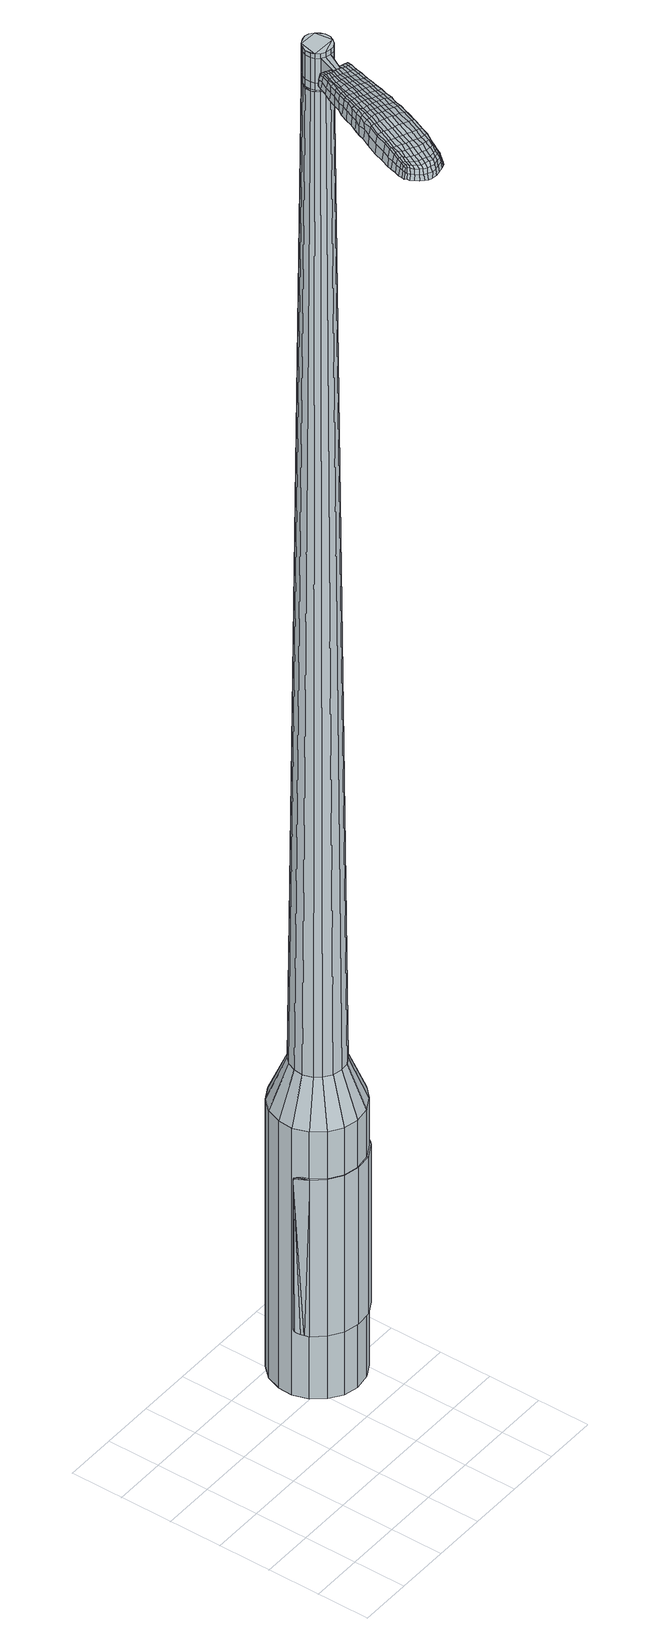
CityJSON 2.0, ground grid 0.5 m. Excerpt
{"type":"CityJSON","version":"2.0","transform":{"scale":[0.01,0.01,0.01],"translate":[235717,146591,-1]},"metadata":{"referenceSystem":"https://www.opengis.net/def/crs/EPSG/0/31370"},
"CityObjects":{
"object1":{"type":"GenericCityObject","attributes":{"cluster":655,"mean_distance_to_centroid":0.252,"new_centroid_x":235718.76,"new_centroid_y":146592.72,"mean_distance_to_camera":10.01,"H1":1523.11,"H2":1443.71,"Z_final":112.51,"cluster2":-1,"proj_x":235715.89,"proj_y":146591.54,"id_line":94920,"bearing_l":157.56,"distance":3.1,"orientation":"left","G_obj":247.56},"geometry":[{"type":"MultiSurface","lod":"2","boundaries":[[[0,1,2,3]],[[1,4,5,2]],[[4,6,7,5]],[[6,8,9,7]],[[8,10,11,9]],[[10,12,13,11]],[[12,14,15,13]],[[14,16,17,15]],[[16,18,19,17]],[[18,20,21,19]],[[20,22,23,21]],[[22,24,25,23]],[[24,26,27,25]],[[26,28,29,27]],[[28,30,31,29]],[[30,32,33,31]],[[32,34,35,33]],[[34,0,3,35]],[[36,37,38,39]],[[38,40,41,42]],[[41,43,42]],[[42,44,45,46]],[[45,47,46]],[[46,48,49,50]],[[49,51,50]],[[42,46,50,38]],[[50,52,39,38]],[[53,36,39]],[[2,5,7,35]],[[7,9,11,15]],[[11,13,15]],[[15,17,19,23]],[[19,21,23]],[[23,25,27,31]],[[27,29,31]],[[15,23,31,7]],[[31,33,35,7]],[[3,2,35]],[[1,0,54,55]],[[0,34,56,54]],[[34,32,57,56]],[[32,30,58,57]],[[30,28,59,58]],[[28,26,60,59]],[[26,24,61,60]],[[24,22,62,61]],[[22,20,63,62]],[[20,18,64,63]],[[18,16,65,64]],[[16,14,66,65]],[[14,12,67,66]],[[12,10,68,67]],[[10,8,69,68]],[[8,6,70,69]],[[6,4,71,70]],[[4,1,55,71]],[[55,54,72,73]],[[54,56,74,72]],[[56,57,75,74]],[[57,58,76,75]],[[58,59,77,76]],[[59,60,78,77]],[[60,61,79,78]],[[61,62,80,79]],[[62,63,81,80]],[[63,64,82,81]],[[64,65,83,82]],[[65,66,84,83]],[[66,67,85,84]],[[67,68,86,85]],[[68,69,87,86]],[[69,70,88,87]],[[70,71,89,88]],[[71,55,73,89]],[[72,90,91,92]],[[74,93,90,72]],[[94,95,93,74]],[[96,97,95,94]],[[77,98,97,96]],[[78,99,98,77]],[[79,100,99,78]],[[80,101,100,79]],[[81,102,101,80]],[[103,104,102,81]],[[105,106,104,103]],[[107,108,106,105]],[[109,110,108,107]],[[86,111,110,109]],[[112,113,111,86]],[[88,114,113,112]],[[115,116,114,88]],[[92,91,116,115]],[[117,118,119,120]],[[121,117,120,122]],[[123,121,122,124]],[[125,123,124,126]],[[127,125,126,128]],[[129,127,128,130]],[[131,129,130,132]],[[133,131,132,134]],[[135,133,134,136]],[[137,135,136,138]],[[139,137,138,140]],[[141,139,140,142]],[[143,141,142,144]],[[145,143,144,146]],[[147,145,146,148]],[[149,147,148,150]],[[73,72,92]],[[75,94,74]],[[75,76,96,94]],[[76,77,96]],[[82,103,81]],[[82,83,105,103]],[[83,84,107,105]],[[84,85,109,107]],[[85,86,109]],[[87,112,86]],[[87,88,112]],[[89,115,88]],[[89,73,92,115]],[[151,91,90]],[[151,152,116,91]],[[152,114,116]],[[153,113,114]],[[153,111,113]],[[154,110,111]],[[154,155,108,110]],[[155,156,106,108]],[[156,157,104,106]],[[157,102,104]],[[158,97,98]],[[158,159,95,97]],[[159,93,95]],[[39,52,149,160]],[[151,90,161,150]],[[53,39,160,118]],[[90,93,119,161]],[[36,53,118,117]],[[93,159,120,119]],[[37,36,117,121]],[[159,158,122,120]],[[38,37,121,123]],[[158,98,124,122]],[[40,38,123,125]],[[98,99,126,124]],[[41,40,125,127]],[[99,100,128,126]],[[43,41,127,129]],[[100,101,130,128]],[[42,43,129,131]],[[101,102,132,130]],[[44,42,131,133]],[[102,157,134,132]],[[45,44,133,135]],[[157,156,136,134]],[[47,45,135,137]],[[156,155,138,136]],[[46,47,137,139]],[[155,154,140,138]],[[48,46,139,141]],[[154,111,142,140]],[[49,48,141,143]],[[111,153,144,142]],[[51,49,143,145]],[[153,114,146,144]],[[50,51,145,147]],[[114,152,148,146]],[[52,50,147,149]],[[152,151,150,148]],[[149,150,162,163]],[[150,161,164,162]],[[161,119,165,164]],[[119,118,166,165]],[[118,160,167,166]],[[160,149,163,167]],[[168,169,170,171]],[[172,168,171,173]],[[168,172,174,175]],[[169,168,175,176]],[[177,178,179,180]],[[181,177,180,182]],[[177,181,183,184]],[[178,177,184,185]],[[186,187,188,189]],[[190,186,189,191]],[[186,190,192,193]],[[187,186,193,194]],[[195,196,197,198]],[[199,195,198,200]],[[195,199,201,202]],[[196,195,202,203]],[[204,205,206,207]],[[208,204,207,209]],[[204,208,210,211]],[[205,204,211,212]],[[213,214,215,216]],[[217,213,216,218]],[[213,217,219,220]],[[214,213,220,221]],[[222,223,224,225]],[[214,222,225,215]],[[222,214,221,226]],[[223,222,226,227]],[[228,229,230,231]],[[223,228,231,224]],[[228,223,227,232]],[[229,228,232,233]],[[234,172,173,235]],[[229,234,235,230]],[[234,229,233,236]],[[172,234,236,174]],[[237,238,239,240]],[[241,237,240,242]],[[237,241,243,244]],[[238,237,244,245]],[[246,247,248,249]],[[238,246,249,239]],[[246,238,245,250]],[[247,246,250,251]],[[252,253,254,255]],[[247,252,255,248]],[[252,247,251,256]],[[253,252,256,257]],[[258,259,260,261]],[[253,258,261,254]],[[258,253,257,262]],[[259,258,262,263]],[[264,169,176,265]],[[259,264,265,260]],[[264,259,263,266]],[[169,264,266,170]],[[267,268,269,270]],[[271,267,270,272]],[[267,271,273,274]],[[268,267,274,275]],[[276,277,278,279]],[[268,276,279,269]],[[276,268,275,280]],[[277,276,280,281]],[[282,283,284,285]],[[277,282,285,278]],[[282,277,281,286]],[[283,282,286,287]],[[288,181,182,289]],[[283,288,289,284]],[[288,283,287,290]],[[181,288,290,183]],[[291,292,293,294]],[[295,291,294,296]],[[291,295,297,298]],[[292,291,298,299]],[[300,301,302,303]],[[292,300,303,293]],[[300,292,299,304]],[[301,300,304,305]],[[306,307,308,309]],[[301,306,309,302]],[[306,301,305,310]],[[307,306,310,311]],[[312,313,314,315]],[[307,312,315,308]],[[312,307,311,316]],[[313,312,316,317]],[[318,178,185,319]],[[313,318,319,314]],[[318,313,317,320]],[[178,318,320,179]],[[321,207,206,322]],[[323,321,322,324]],[[321,323,325,326]],[[207,321,326,209]],[[327,323,324,328]],[[329,327,328,330]],[[327,329,331,332]],[[323,327,332,325]],[[333,329,330,334]],[[335,333,334,336]],[[333,335,337,338]],[[329,333,338,331]],[[339,335,336,340]],[[341,339,340,342]],[[339,341,343,344]],[[335,339,344,337]],[[345,341,342,346]],[[196,345,346,197]],[[345,196,203,347]],[[341,345,347,343]],[[348,349,194,193]],[[350,348,193,192]],[[348,350,351,352]],[[349,348,352,353]],[[354,355,353,352]],[[356,354,352,351]],[[354,356,357,358]],[[355,354,358,359]],[[360,361,359,358]],[[362,360,358,357]],[[360,362,363,364]],[[361,360,364,365]],[[366,367,365,364]],[[368,366,364,363]],[[366,368,201,199]],[[367,366,199,200]],[[369,370,371,372]],[[271,369,372,273]],[[369,271,272,373]],[[370,369,373,374]],[[375,190,191,376]],[[370,375,376,371]],[[375,370,374,377]],[[190,375,377,192]],[[378,379,380,381]],[[217,378,381,219]],[[378,217,218,382]],[[379,378,382,383]],[[384,385,386,387]],[[379,384,387,380]],[[384,379,383,388]],[[385,384,388,389]],[[390,187,194,391]],[[385,390,391,386]],[[390,385,389,392]],[[187,390,392,188]],[[393,394,395,396]],[[175,393,396,176]],[[393,175,174,397]],[[394,393,397,398]],[[399,400,401,402]],[[394,399,402,395]],[[399,394,398,403]],[[400,399,403,404]],[[405,198,197,406]],[[400,405,406,401]],[[405,400,404,407]],[[198,405,407,200]],[[408,409,410,411]],[[180,408,411,182]],[[408,180,179,412]],[[409,408,412,413]],[[414,202,201,415]],[[409,414,415,410]],[[414,409,413,416]],[[202,414,416,203]],[[417,418,419,420]],[[295,417,420,297]],[[417,295,296,421]],[[418,417,421,422]],[[423,208,209,424]],[[418,423,424,419]],[[423,418,422,425]],[[208,423,425,210]],[[426,427,428,429]],[[241,426,429,243]],[[426,241,242,430]],[[427,426,430,431]],[[432,433,434,435]],[[427,432,435,428]],[[432,427,431,436]],[[433,432,436,437]],[[438,205,212,439]],[[433,438,439,434]],[[438,433,437,440]],[[205,438,440,206]],[[441,442,431,430]],[[240,441,430,242]],[[441,240,239,443]],[[442,441,443,444]],[[445,446,437,436]],[[442,445,436,431]],[[445,442,444,447]],[[446,445,447,448]],[[449,322,206,440]],[[446,449,440,437]],[[449,446,448,450]],[[322,449,450,324]],[[451,452,453,454]],[[298,451,454,299]],[[451,298,297,420]],[[452,451,420,419]],[[455,326,325,456]],[[452,455,456,453]],[[455,452,419,424]],[[326,455,424,209]],[[457,458,444,443]],[[249,457,443,239]],[[457,249,248,459]],[[458,457,459,460]],[[461,462,448,447]],[[458,461,447,444]],[[461,458,460,463]],[[462,461,463,464]],[[465,328,324,450]],[[462,465,450,448]],[[465,462,464,466]],[[328,465,466,330]],[[467,468,469,470]],[[304,467,470,305]],[[467,304,299,454]],[[468,467,454,453]],[[471,332,331,472]],[[468,471,472,469]],[[471,468,453,456]],[[332,471,456,325]],[[473,474,460,459]],[[255,473,459,248]],[[473,255,254,475]],[[474,473,475,476]],[[477,478,464,463]],[[474,477,463,460]],[[477,474,476,479]],[[478,477,479,480]],[[481,334,330,466]],[[478,481,466,464]],[[481,478,480,482]],[[334,481,482,336]],[[483,484,485,486]],[[310,483,486,311]],[[483,310,305,470]],[[484,483,470,469]],[[487,338,337,488]],[[484,487,488,485]],[[487,484,469,472]],[[338,487,472,331]],[[489,490,476,475]],[[261,489,475,254]],[[489,261,260,491]],[[490,489,491,492]],[[493,494,480,479]],[[490,493,479,476]],[[493,490,492,495]],[[494,493,495,496]],[[497,340,336,482]],[[494,497,482,480]],[[497,494,496,498]],[[340,497,498,342]],[[499,500,501,502]],[[316,499,502,317]],[[499,316,311,486]],[[500,499,486,485]],[[503,344,343,504]],[[500,503,504,501]],[[503,500,485,488]],[[344,503,488,337]],[[505,506,492,491]],[[265,505,491,260]],[[505,265,176,396]],[[506,505,396,395]],[[507,508,496,495]],[[506,507,495,492]],[[507,506,395,402]],[[508,507,402,401]],[[509,346,342,498]],[[508,509,498,496]],[[509,508,401,406]],[[346,509,406,197]],[[510,511,413,412]],[[320,510,412,179]],[[510,320,317,502]],[[511,510,502,501]],[[512,347,203,416]],[[511,512,416,413]],[[512,511,501,504]],[[347,512,504,343]],[[513,514,374,373]],[[270,513,373,272]],[[513,270,269,515]],[[514,513,515,516]],[[517,350,192,377]],[[514,517,377,374]],[[517,514,516,518]],[[350,517,518,351]],[[519,520,521,522]],[[220,519,522,221]],[[519,220,219,381]],[[520,519,381,380]],[[523,524,525,526]],[[520,523,526,521]],[[523,520,380,387]],[[524,523,387,386]],[[527,349,353,528]],[[524,527,528,525]],[[527,524,386,391]],[[349,527,391,194]],[[529,530,516,515]],[[279,529,515,269]],[[529,279,278,531]],[[530,529,531,532]],[[533,356,351,518]],[[530,533,518,516]],[[533,530,532,534]],[[356,533,534,357]],[[535,536,537,538]],[[226,535,538,227]],[[535,226,221,522]],[[536,535,522,521]],[[539,540,541,542]],[[536,539,542,537]],[[539,536,521,526]],[[540,539,526,525]],[[543,355,359,544]],[[540,543,544,541]],[[543,540,525,528]],[[355,543,528,353]],[[545,546,532,531]],[[285,545,531,278]],[[545,285,284,547]],[[546,545,547,548]],[[549,362,357,534]],[[546,549,534,532]],[[549,546,548,550]],[[362,549,550,363]],[[551,552,553,554]],[[232,551,554,233]],[[551,232,227,538]],[[552,551,538,537]],[[555,556,557,558]],[[552,555,558,553]],[[555,552,537,542]],[[556,555,542,541]],[[559,361,365,560]],[[556,559,560,557]],[[559,556,541,544]],[[361,559,544,359]],[[561,562,548,547]],[[289,561,547,284]],[[561,289,182,411]],[[562,561,411,410]],[[563,368,363,550]],[[562,563,550,548]],[[563,562,410,415]],[[368,563,415,201]],[[564,565,398,397]],[[236,564,397,174]],[[564,236,233,554]],[[565,564,554,553]],[[566,567,404,403]],[[565,566,403,398]],[[566,565,553,558]],[[567,566,558,557]],[[568,367,200,407]],[[567,568,407,404]],[[568,567,557,560]],[[367,568,560,365]],[[569,570,571,572]],[[572,571,573,574]],[[575,573,571,576]],[[576,571,570,577]],[[578,579,580,581]],[[581,580,582,583]],[[584,582,580,585]],[[585,580,579,586]],[[587,588,589,590]],[[590,589,591,592]],[[593,591,589,594]],[[594,589,588,595]],[[596,597,598,599]],[[599,598,600,601]],[[602,600,598,603]],[[603,598,597,604]],[[605,606,607,608]],[[608,607,609,610]],[[611,609,607,612]],[[612,607,606,613]],[[614,615,616,617]],[[617,616,618,619]],[[620,618,616,621]],[[621,616,615,622]],[[623,624,625,626]],[[626,625,615,614]],[[622,615,625,627]],[[627,625,624,628]],[[629,630,631,632]],[[632,631,624,623]],[[628,624,631,633]],[[633,631,630,634]],[[574,573,635,636]],[[636,635,630,629]],[[634,630,635,637]],[[637,635,573,575]],[[638,639,640,641]],[[641,640,642,643]],[[644,642,640,645]],[[645,640,639,646]],[[647,648,649,650]],[[650,649,639,638]],[[646,639,649,651]],[[651,649,648,652]],[[653,654,655,656]],[[656,655,648,647]],[[652,648,655,657]],[[657,655,654,658]],[[659,660,661,662]],[[662,661,654,653]],[[658,654,661,663]],[[663,661,660,664]],[[577,570,665,666]],[[666,665,660,659]],[[664,660,665,667]],[[667,665,570,569]],[[668,669,670,671]],[[671,670,672,673]],[[674,672,670,675]],[[675,670,669,676]],[[677,678,679,680]],[[680,679,669,668]],[[676,669,679,681]],[[681,679,678,682]],[[683,684,685,686]],[[686,685,678,677]],[[682,678,685,687]],[[687,685,684,688]],[[583,582,689,690]],[[690,689,684,683]],[[688,684,689,691]],[[691,689,582,584]],[[692,693,694,695]],[[695,694,696,697]],[[698,696,694,699]],[[699,694,693,700]],[[701,702,703,704]],[[704,703,693,692]],[[700,693,703,705]],[[705,703,702,706]],[[707,708,709,710]],[[710,709,702,701]],[[706,702,709,711]],[[711,709,708,712]],[[713,714,715,716]],[[716,715,708,707]],[[712,708,715,717]],[[717,715,714,718]],[[586,579,719,720]],[[720,719,714,713]],[[718,714,719,721]],[[721,719,579,578]],[[605,608,722,723]],[[723,722,724,725]],[[726,724,722,166]],[[166,722,608,610]],[[725,724,727,728]],[[728,727,729,730]],[[731,729,727,732]],[[732,727,724,726]],[[730,729,733,734]],[[734,733,735,736]],[[737,735,733,738]],[[738,733,729,731]],[[736,735,739,740]],[[740,739,741,742]],[[743,741,739,744]],[[744,739,735,737]],[[742,741,745,746]],[[746,745,597,596]],[[604,597,745,747]],[[747,745,741,743]],[[595,748,749,594]],[[594,749,750,593]],[[751,750,749,752]],[[752,749,748,753]],[[753,754,755,752]],[[752,755,756,751]],[[757,756,755,758]],[[758,755,754,759]],[[759,760,761,758]],[[758,761,762,757]],[[763,762,761,764]],[[764,761,760,765]],[[765,766,767,764]],[[764,767,768,763]],[[602,768,767,600]],[[600,767,766,601]],[[769,770,771,772]],[[772,771,672,674]],[[673,672,771,773]],[[773,771,770,774]],[[592,591,775,776]],[[776,775,770,769]],[[774,770,775,777]],[[777,775,591,593]],[[778,779,780,781]],[[781,780,618,620]],[[619,618,780,782]],[[782,780,779,783]],[[784,785,786,787]],[[787,786,779,778]],[[783,779,786,788]],[[788,786,785,789]],[[595,588,790,791]],[[791,790,785,784]],[[789,785,790,792]],[[792,790,588,587]],[[793,794,795,796]],[[796,795,576,577]],[[575,576,795,797]],[[797,795,794,798]],[[799,800,801,802]],[[802,801,794,793]],[[798,794,801,803]],[[803,801,800,804]],[[596,599,805,806]],[[806,805,800,799]],[[804,800,805,807]],[[807,805,599,601]],[[808,809,810,811]],[[811,810,581,583]],[[578,581,810,812]],[[812,810,809,813]],[[602,603,814,815]],[[815,814,809,808]],[[813,809,814,816]],[[816,814,603,604]],[[817,818,696,819]],[[819,696,698]],[[697,696,820]],[[820,696,818,821]],[[610,609,822,823]],[[823,822,818,817]],[[821,818,822,824]],[[824,822,609,611]],[[825,826,827,828]],[[828,827,642,644]],[[643,642,827,829]],[[829,827,826,830]],[[831,832,833,834]],[[834,833,826,825]],[[830,826,833,835]],[[835,833,832,836]],[[613,606,837,838]],[[838,837,832,831]],[[836,832,837,839]],[[839,837,606,605]],[[830,840,841,829]],[[829,841,641,643]],[[638,641,841,842]],[[841,840,842]],[[836,843,844,835]],[[835,844,840,830]],[[842,840,844,845]],[[845,844,843,846]],[[605,723,847,839]],[[839,847,843,836]],[[846,843,847,848]],[[848,847,723,725]],[[849,850,851,852]],[[852,851,699,700]],[[698,699,851,819]],[[819,851,850,817]],[[726,166,853,854]],[[854,853,850,849]],[[817,850,853,823]],[[823,853,166,610]],[[842,855,650,638]],[[647,650,855,856]],[[856,855,857]],[[846,858,859,845]],[[845,859,855,842]],[[857,855,859,860]],[[860,859,858,861]],[[725,728,862,848]],[[848,862,858,846]],[[861,858,862,863]],[[863,862,728,730]],[[864,865,866,867]],[[867,866,705,706]],[[700,705,866,852]],[[852,866,865,849]],[[731,732,868,869]],[[869,868,865,864]],[[849,865,868,854]],[[854,868,732,726]],[[857,870,871,856]],[[856,871,656,647]],[[653,656,871,872]],[[872,871,870,873]],[[861,874,875,860]],[[860,875,870,857]],[[873,870,875,876]],[[876,875,874,877]],[[730,734,878,863]],[[863,878,874,861]],[[877,874,878,879]],[[879,878,734,736]],[[880,881,882,883]],[[883,882,711,712]],[[706,711,882,867]],[[867,882,881,864]],[[737,738,884,885]],[[885,884,881,880]],[[864,881,884,869]],[[869,884,738,731]],[[873,886,887,872]],[[872,887,662,653]],[[659,662,887,888]],[[888,887,886,889]],[[877,890,891,876]],[[876,891,886,873]],[[889,886,891,892]],[[892,891,890,893]],[[736,740,894,879]],[[879,894,890,877]],[[893,890,894,895]],[[895,894,740,742]],[[896,897,898,899]],[[899,898,717,718]],[[712,717,898,883]],[[883,898,897,880]],[[743,744,900,901]],[[901,900,897,896]],[[880,897,900,885]],[[885,900,744,737]],[[889,902,903,888]],[[888,903,666,659]],[[577,666,903,796]],[[796,903,902,793]],[[893,904,905,892]],[[892,905,902,889]],[[793,902,905,802]],[[802,905,904,799]],[[742,746,906,895]],[[895,906,904,893]],[[799,904,906,806]],[[806,906,746,596]],[[813,907,908,812]],[[812,908,721,578]],[[718,721,908,899]],[[899,908,907,896]],[[604,747,909,816]],[[816,909,907,813]],[[896,907,909,901]],[[901,909,747,743]],[[774,910,911,773]],[[773,911,671,673]],[[668,671,911,912]],[[912,911,910,913]],[[593,750,914,777]],[[777,914,910,774]],[[913,910,914,915]],[[915,914,750,751]],[[916,917,918,919]],[[919,918,621,622]],[[620,621,918,781]],[[781,918,917,778]],[[920,921,922,923]],[[923,922,917,916]],[[778,917,922,787]],[[787,922,921,784]],[[753,748,924,925]],[[925,924,921,920]],[[784,921,924,791]],[[791,924,748,595]],[[913,926,927,912]],[[912,927,680,668]],[[677,680,927,928]],[[928,927,926,929]],[[751,756,930,915]],[[915,930,926,913]],[[929,926,930,931]],[[931,930,756,757]],[[932,933,934,935]],[[935,934,627,628]],[[622,627,934,919]],[[919,934,933,916]],[[936,937,938,939]],[[939,938,933,932]],[[916,933,938,923]],[[923,938,937,920]],[[759,754,940,941]],[[941,940,937,936]],[[920,937,940,925]],[[925,940,754,753]],[[929,942,943,928]],[[928,943,686,677]],[[683,686,943,944]],[[944,943,942,945]],[[757,762,946,931]],[[931,946,942,929]],[[945,942,946,947]],[[947,946,762,763]],[[948,949,950,951]],[[951,950,633,634]],[[628,633,950,935]],[[935,950,949,932]],[[952,953,954,955]],[[955,954,949,948]],[[932,949,954,939]],[[939,954,953,936]],[[765,760,956,957]],[[957,956,953,952]],[[936,953,956,941]],[[941,956,760,759]],[[945,958,959,944]],[[944,959,690,683]],[[583,690,959,811]],[[811,959,958,808]],[[763,768,960,947]],[[947,960,958,945]],[[808,958,960,815]],[[815,960,768,602]],[[798,961,962,797]],[[797,962,637,575]],[[634,637,962,951]],[[951,962,961,948]],[[804,963,964,803]],[[803,964,961,798]],[[948,961,964,955]],[[955,964,963,952]],[[601,766,965,807]],[[807,965,963,804]],[[952,963,965,957]],[[957,965,766,765]],[[569,572,171,170]],[[572,574,173,171]],[[584,585,184,183]],[[585,586,185,184]],[[587,590,189,188]],[[590,592,191,189]],[[611,612,211,210]],[[612,613,212,211]],[[614,617,216,215]],[[617,619,218,216]],[[623,626,225,224]],[[626,614,215,225]],[[629,632,231,230]],[[632,623,224,231]],[[574,636,235,173]],[[636,629,230,235]],[[644,645,244,243]],[[645,646,245,244]],[[646,651,250,245]],[[651,652,251,250]],[[652,657,256,251]],[[657,658,257,256]],[[658,663,262,257]],[[663,664,263,262]],[[664,667,266,263]],[[667,569,170,266]],[[674,675,274,273]],[[675,676,275,274]],[[676,681,280,275]],[[681,682,281,280]],[[682,687,286,281]],[[687,688,287,286]],[[688,691,290,287]],[[691,584,183,290]],[[692,695,294,293]],[[695,697,296,294]],[[701,704,303,302]],[[704,692,293,303]],[[707,710,309,308]],[[710,701,302,309]],[[713,716,315,314]],[[716,707,308,315]],[[586,720,319,185]],[[720,713,314,319]],[[769,772,372,371]],[[772,674,273,372]],[[592,776,376,191]],[[776,769,371,376]],[[619,782,382,218]],[[782,783,383,382]],[[783,788,388,383]],[[788,789,389,388]],[[789,792,392,389]],[[792,587,188,392]],[[697,820,421,296]],[[820,821,422,421]],[[821,824,425,422]],[[824,611,210,425]],[[825,828,429,428]],[[828,644,243,429]],[[831,834,435,434]],[[834,825,428,435]],[[613,838,439,212]],[[838,831,434,439]],[[966,967,968,969]],[[970,971,969,968]],[[972,973,974,975]],[[976,977,978,979]],[[967,980,981,968]],[[982,970,968,981]],[[983,972,975,984]],[[985,986,977,976]],[[980,987,988,981]],[[988,989,982,981]],[[990,983,984,991]],[[992,986,985,993]],[[987,994,995,988]],[[995,996,989,988]],[[997,990,991,998]],[[999,992,993,1000]],[[1001,1002,1003,1004]],[[1005,1006,1002,1001]],[[1005,1007,1008,1006]],[[1007,1009,1010,1008]],[[1011,1012,1013,1014]],[[1015,1016,1012,1011]],[[1017,1018,1016,1015]],[[1019,1020,1018,1017]],[[1014,1003,1002,1011]],[[1011,1002,1006,1015]],[[1006,1008,1017,1015]],[[1008,1010,1019,1017]],[[975,974,971,970]],[[984,975,970,982]],[[989,991,984,982]],[[996,998,991,989]],[[976,979,973,972]],[[985,976,972,983]],[[993,985,983,990]],[[1000,993,990,997]],[[977,1001,1004,978]],[[986,1005,1001,977]],[[1007,1005,986,992]],[[1009,1007,992,999]],[[1021,1022,1023,1024]],[[1023,1025,1026,1027]],[[1023,1027,1028,1029]],[[1023,1029,1024]],[[1030,1021,1024,1031]],[[1032,1031,1024,1033]],[[1034,1033,1024]],[[1035,1023,1022,1036]],[[1037,1035,1036,1038]],[[1039,1037,1038,1040]],[[1041,1039,1040,1042]],[[1043,1041,1042,1044]],[[1044,1045,1046,1047]],[[1044,1047,1048,1049]],[[1044,1049,1050,1051]],[[1050,1052,1053,1054]],[[1050,1054,1055,1056]],[[1050,1056,1051]],[[1044,1051,1043]],[[1057,1058,1022,1021]],[[1059,1060,1025,1023]],[[1061,1062,1034,1024]],[[1058,1063,1036,1022]],[[1064,1059,1023,1035]],[[1063,1065,1038,1036]],[[1066,1064,1035,1037]],[[1065,1067,1040,1038]],[[1068,1066,1037,1039]],[[1067,1069,1042,1040]],[[1070,1068,1039,1041]],[[1069,1071,1044,1042]],[[1072,1070,1041,1043]],[[1071,1073,1045,1044]],[[1074,1075,1052,1050]],[[1076,1072,1043,1051]],[[1046,1045,1073,1077]],[[1047,1046,1077,1078]],[[1048,1047,1078,1079]],[[1049,1048,1079,1080]],[[1050,1049,1080,1074]],[[1081,1057,1021,1030]],[[1082,1081,1030,1031]],[[1083,1082,1031,1032]],[[1084,1083,1032,1033]],[[1062,1084,1033,1034]],[[1026,1025,1060,1085]],[[1053,1052,1075,1086]],[[1027,1026,1085,1087]],[[1028,1027,1087,1088]],[[1029,1028,1088,1089]],[[1024,1029,1089,1061]],[[1054,1053,1086,1090]],[[1055,1054,1090,1091]],[[1056,1055,1091,1092]],[[1051,1056,1092,1076]]]}]}
},
"vertices":[
[161,131,384],[149,139,384],[149,139,96],[161,131,96],[140,151,384],[140,151,96],[135,165,384],[135,165,96],[136,179,384],[136,179,96],[141,193,384],[141,193,96],[151,204,384],[151,204,96],[164,211,384],[164,211,96],[179,212,384],[179,212,96],[193,209,384],[193,209,96],[206,201,384],[206,201,96],[215,190,384],[215,190,96],[219,176,384],[219,176,96],[218,161,384],[218,161,96],[213,147,384],[213,147,96],[203,137,384],[203,137,96],[190,130,384],[190,130,96],[175,128,384],[175,128,96],[181,157,1524],[185,159,1524],[188,163,1524],[172,158,1524],[190,167,1524],[190,172,1524],[186,180,1524],[189,176,1524],[182,183,1524],[178,184,1524],[169,181,1524],[173,183,1524],[166,177,1524],[164,173,1524],[165,164,1524],[164,168,1524],[168,160,1524],[177,157,1524],[167,147,429],[160,152,429],[176,145,429],[185,146,429],[192,150,429],[198,157,429],[202,165,429],[202,173,429],[199,182,429],[194,189,429],[187,193,429],[178,195,429],[170,194,429],[162,190,429],[156,184,429],[153,176,429],[152,167,429],[155,158,429],[172,158,1483],[168,160,1483],[177,157,1483],[181,157,1483],[185,159,1483],[188,163,1483],[190,167,1483],[190,172,1483],[189,176,1483],[186,180,1483],[182,183,1483],[178,184,1483],[173,183,1483],[169,181,1483],[166,177,1483],[164,173,1483],[164,168,1483],[165,164,1483],[172,158,1485],[168,161,1485],[168,161,1483],[177,157,1485],[181,158,1483],[181,158,1485],[185,160,1483],[185,160,1485],[188,163,1485],[190,167,1485],[190,172,1485],[189,176,1485],[186,180,1485],[182,182,1483],[182,182,1485],[178,183,1483],[178,183,1485],[173,182,1483],[173,182,1485],[169,180,1483],[169,180,1485],[166,177,1485],[165,173,1483],[165,173,1485],[164,168,1485],[166,164,1483],[166,164,1485],[181,157,1519],[177,157,1519],[177,157,1493],[181,157,1493],[185,159,1519],[185,159,1493],[188,163,1519],[188,163,1493],[190,167,1519],[190,167,1493],[190,172,1519],[190,172,1493],[189,176,1519],[189,176,1493],[186,180,1519],[186,180,1493],[182,183,1519],[182,183,1493],[178,184,1519],[178,184,1493],[173,183,1519],[173,183,1493],[169,181,1519],[169,181,1493],[166,177,1519],[166,177,1493],[164,173,1519],[164,173,1493],[164,168,1519],[164,168,1493],[165,164,1519],[165,164,1493],[168,160,1519],[168,160,1493],[168,160,1485],[165,164,1485],[164,173,1485],[169,181,1485],[173,183,1485],[178,184,1485],[182,183,1485],[185,159,1485],[181,157,1485],[172,158,1519],[172,158,1493],[162,142,1513],[162,142,1518],[165,140,1513],[168,139,1513],[168,139,1518],[165,140,1518],[119,79,1519],[121,86,1518],[120,85,1509],[117,79,1510],[115,72,1519],[113,71,1510],[117,72,1526],[120,80,1525],[123,86,1525],[154,65,1519],[156,71,1518],[155,73,1525],[153,66,1525],[151,56,1519],[150,58,1526],[152,55,1510],[155,63,1510],[157,69,1509],[110,3,1519],[106,5,1519],[106,4,1513],[109,3,1513],[114,3,1519],[114,2,1513],[114,4,1524],[110,5,1524],[107,6,1524],[138,72,1530],[141,79,1529],[138,80,1529],[135,73,1530],[135,63,1531],[131,65,1531],[138,62,1530],[141,71,1530],[144,77,1529],[169,147,1512],[166,148,1512],[166,146,1517],[168,145,1517],[171,145,1512],[171,144,1517],[171,144,1506],[168,146,1506],[166,147,1506],[97,24,1519],[98,27,1519],[96,27,1512],[96,24,1512],[97,22,1518],[95,21,1512],[98,22,1522],[98,24,1523],[99,27,1524],[99,32,1519],[101,37,1519],[99,37,1512],[98,32,1512],[101,32,1524],[103,37,1525],[103,43,1519],[106,50,1519],[104,50,1511],[101,42,1511],[105,43,1526],[108,50,1526],[110,61,1519],[108,60,1510],[112,61,1526],[151,146,1513],[147,139,1513],[149,139,1518],[152,146,1517],[153,151,1512],[154,150,1516],[152,151,1506],[149,146,1507],[146,139,1507],[144,132,1514],[141,126,1515],[142,126,1520],[145,133,1519],[142,132,1507],[139,125,1507],[137,119,1515],[134,112,1516],[136,113,1522],[139,119,1521],[136,118,1508],[132,112,1508],[131,106,1517],[128,99,1517],[129,99,1524],[133,106,1523],[129,105,1508],[126,98,1509],[125,92,1518],[126,93,1524],[123,92,1509],[130,10,1519],[132,13,1519],[130,14,1524],[129,10,1523],[128,8,1518],[128,9,1522],[129,6,1512],[131,8,1512],[132,11,1512],[134,17,1519],[136,22,1519],[135,23,1525],[133,18,1524],[135,16,1512],[137,21,1512],[139,28,1519],[142,35,1519],[141,36,1526],[138,29,1526],[140,26,1511],[143,33,1511],[147,45,1519],[146,47,1526],[147,44,1510],[178,134,1513],[176,127,1513],[177,126,1507],[179,133,1507],[180,140,1512],[181,139,1506],[179,139,1516],[178,135,1517],[175,128,1518],[174,120,1514],[171,113,1515],[172,111,1507],[174,119,1507],[173,121,1519],[170,114,1520],[169,106,1515],[166,99,1516],[167,97,1508],[169,104,1508],[168,107,1521],[165,100,1522],[164,92,1517],[161,85,1517],[162,83,1509],[165,90,1508],[163,93,1523],[160,86,1524],[159,78,1518],[160,76,1509],[158,79,1524],[166,141,1519],[164,142,1519],[163,134,1520],[161,135,1520],[166,132,1520],[169,139,1519],[160,127,1522],[158,128,1522],[158,120,1523],[155,121,1523],[160,119,1523],[163,126,1521],[155,113,1524],[152,114,1524],[152,106,1525],[149,107,1525],[155,105,1525],[158,112,1524],[149,99,1526],[146,100,1526],[146,92,1527],[144,94,1527],[150,91,1527],[152,98,1526],[144,86,1528],[141,87,1528],[147,84,1528],[112,8,1527],[108,9,1527],[116,7,1526],[117,11,1527],[113,12,1528],[110,13,1528],[116,18,1529],[112,19,1529],[120,17,1528],[123,23,1530],[119,24,1530],[115,26,1530],[121,31,1531],[118,33,1531],[125,30,1530],[129,38,1531],[125,40,1531],[121,41,1531],[130,52,1531],[126,53,1531],[133,50,1531],[127,6,1518],[124,5,1519],[124,4,1513],[127,5,1513],[126,8,1523],[124,6,1523],[119,4,1519],[119,3,1513],[119,5,1524],[97,19,1518],[98,17,1518],[99,18,1523],[98,20,1523],[96,19,1513],[96,16,1513],[99,13,1519],[101,10,1519],[102,11,1524],[100,14,1523],[98,13,1513],[100,9,1513],[103,7,1519],[104,8,1524],[103,6,1513],[122,79,1528],[124,78,1528],[127,85,1528],[125,86,1527],[118,71,1528],[120,70,1529],[126,77,1529],[129,76,1530],[132,83,1529],[129,84,1528],[122,69,1529],[125,68,1530],[132,75,1530],[135,81,1529],[128,66,1531],[152,67,1528],[149,68,1529],[146,59,1529],[149,59,1528],[154,74,1527],[152,74,1528],[146,69,1529],[142,61,1530],[148,76,1528],[180,142,1512],[178,143,1512],[177,142,1517],[179,141,1517],[180,141,1506],[178,142,1506],[175,144,1512],[174,143,1517],[175,143,1506],[155,152,1512],[157,152,1512],[156,151,1506],[154,152,1506],[155,151,1517],[157,150,1517],[159,151,1512],[161,150,1512],[160,149,1506],[158,150,1506],[159,149,1517],[161,148,1517],[164,149,1512],[163,148,1506],[163,147,1517],[153,146,1519],[155,145,1519],[150,139,1520],[151,139,1520],[157,144,1519],[159,143,1519],[154,138,1520],[156,137,1520],[161,142,1519],[158,136,1520],[177,136,1519],[175,137,1519],[172,130,1520],[174,129,1520],[172,138,1519],[169,131,1520],[147,132,1521],[148,132,1521],[144,126,1522],[145,125,1522],[150,131,1521],[153,130,1521],[147,124,1522],[150,123,1523],[155,129,1522],[152,122,1523],[172,122,1521],[170,123,1521],[167,116,1522],[169,115,1522],[167,124,1521],[164,117,1522],[140,119,1523],[142,118,1523],[137,112,1524],[139,112,1524],[144,117,1523],[147,116,1524],[141,111,1525],[144,109,1525],[150,115,1524],[147,108,1525],[167,108,1523],[165,109,1523],[162,102,1524],[164,101,1524],[161,110,1524],[159,103,1525],[134,106,1525],[136,105,1525],[131,99,1526],[133,98,1526],[138,104,1526],[141,103,1526],[135,97,1527],[138,96,1527],[144,102,1526],[141,95,1527],[162,94,1525],[159,95,1525],[157,88,1526],[159,87,1526],[156,96,1526],[153,89,1527],[128,92,1527],[130,92,1527],[132,90,1527],[135,89,1528],[138,88,1528],[157,80,1527],[154,81,1527],[151,83,1528],[127,10,1525],[125,9,1525],[129,13,1526],[126,12,1526],[120,8,1526],[122,11,1527],[99,22,1525],[100,20,1525],[101,24,1526],[100,26,1525],[101,17,1525],[103,14,1526],[104,18,1527],[102,21,1526],[105,11,1526],[107,15,1527],[131,18,1526],[129,17,1527],[134,23,1527],[132,23,1528],[125,17,1528],[127,23,1529],[102,31,1526],[103,29,1527],[105,35,1528],[104,36,1527],[104,26,1527],[106,23,1528],[109,30,1529],[107,32,1528],[109,21,1528],[112,28,1530],[137,29,1528],[134,29,1529],[140,36,1528],[137,37,1529],[130,29,1529],[133,37,1530],[106,42,1528],[107,41,1528],[110,48,1529],[109,50,1528],[109,39,1529],[112,36,1530],[115,45,1530],[112,47,1530],[115,34,1530],[118,43,1531],[144,47,1529],[142,48,1529],[138,49,1530],[113,61,1528],[115,59,1529],[117,58,1530],[120,56,1530],[123,54,1531],[121,84,1509],[123,85,1518],[120,79,1518],[118,78,1509],[117,71,1519],[115,70,1510],[119,71,1525],[122,79,1525],[125,85,1525],[154,73,1525],[155,72,1518],[152,65,1518],[151,67,1525],[149,57,1519],[148,59,1525],[150,55,1510],[153,63,1509],[155,70,1509],[107,6,1513],[107,7,1519],[110,6,1519],[110,5,1513],[114,5,1519],[114,4,1513],[115,6,1524],[111,7,1524],[108,8,1524],[138,80,1528],[141,78,1528],[138,72,1529],[135,73,1529],[134,63,1529],[131,65,1529],[138,62,1529],[141,70,1529],[144,77,1528],[165,145,1516],[165,146,1512],[168,144,1512],[167,144,1516],[171,143,1512],[170,143,1516],[170,142,1506],[167,144,1506],[165,145,1506],[98,27,1512],[100,27,1519],[99,24,1518],[98,24,1512],[99,22,1518],[97,22,1512],[100,22,1522],[100,24,1523],[101,27,1523],[101,36,1512],[103,37,1519],[101,31,1519],[100,31,1512],[103,31,1524],[104,37,1525],[106,49,1511],[108,50,1519],[105,42,1519],[103,42,1511],[106,42,1525],[109,50,1526],[112,60,1519],[110,59,1510],[114,60,1526],[150,138,1518],[149,138,1513],[152,145,1513],[153,145,1517],[155,149,1512],[155,148,1515],[153,149,1506],[151,145,1506],[148,138,1507],[144,125,1520],[142,125,1514],[146,131,1514],[147,132,1519],[144,131,1507],[141,124,1507],[137,112,1522],[136,111,1516],[139,118,1515],[141,118,1521],[137,118,1508],[134,111,1508],[131,98,1523],[129,98,1517],[133,105,1516],[134,105,1522],[131,104,1508],[128,97,1508],[126,91,1517],[128,92,1524],[124,91,1509],[129,15,1523],[130,14,1519],[128,11,1518],[127,12,1523],[127,9,1518],[127,10,1522],[128,8,1512],[129,10,1512],[131,12,1512],[134,24,1525],[135,23,1519],[132,18,1519],[131,19,1524],[133,16,1512],[136,21,1512],[139,37,1526],[140,36,1519],[137,28,1519],[136,30,1525],[138,27,1511],[141,34,1511],[145,46,1519],[144,48,1526],[146,44,1510],[175,126,1507],[174,128,1513],[177,135,1513],[177,134,1506],[178,140,1512],[179,138,1506],[177,139,1515],[176,136,1517],[173,129,1518],[170,112,1507],[169,113,1514],[172,121,1514],[172,119,1507],[171,122,1519],[168,115,1520],[165,98,1508],[164,99,1516],[167,106,1515],[168,105,1508],[166,108,1521],[163,101,1522],[160,84,1508],[159,85,1517],[162,92,1516],[163,91,1508],[161,94,1522],[158,87,1523],[157,79,1517],[158,77,1509],[156,80,1524],[166,140,1518],[163,141,1518],[163,133,1519],[161,134,1519],[166,132,1519],[160,126,1520],[158,127,1520],[157,119,1521],[155,120,1521],[160,118,1521],[163,125,1520],[154,112,1523],[152,113,1523],[152,106,1524],[149,107,1524],[155,104,1524],[157,111,1523],[149,99,1525],[146,100,1525],[146,92,1526],[143,93,1526],[149,91,1526],[152,97,1525],[143,85,1527],[141,86,1527],[146,84,1527],[109,10,1526],[112,9,1526],[115,8,1525],[117,12,1526],[113,13,1526],[110,14,1526],[113,20,1528],[116,18,1528],[120,18,1527],[122,24,1528],[119,25,1529],[115,26,1529],[118,33,1530],[121,32,1530],[125,31,1529],[128,39,1530],[125,40,1530],[122,41,1530],[126,53,1530],[130,52,1530],[133,50,1530],[124,6,1513],[123,7,1518],[126,8,1518],[126,7,1512],[125,10,1523],[123,8,1523],[119,6,1519],[119,5,1513],[119,7,1523],[100,18,1523],[99,18,1518],[99,20,1518],[100,21,1523],[98,20,1512],[98,17,1512],[103,12,1523],[102,11,1519],[101,14,1519],[102,15,1523],[100,14,1513],[102,11,1513],[105,9,1519],[105,10,1524],[104,8,1513],[127,84,1527],[124,78,1527],[123,79,1527],[126,85,1526],[119,71,1527],[120,70,1528],[132,82,1528],[129,75,1528],[126,77,1528],[129,83,1527],[123,69,1528],[126,67,1529],[132,74,1529],[135,81,1528],[128,66,1529],[146,59,1528],[149,68,1527],[150,67,1527],[147,59,1527],[153,74,1526],[151,74,1527],[145,69,1528],[142,61,1528],[148,76,1527],[176,140,1516],[177,141,1512],[177,140,1516],[179,139,1506],[177,140,1506],[174,142,1512],[173,141,1516],[174,141,1506],[155,149,1506],[156,150,1512],[155,150,1512],[154,150,1506],[155,149,1516],[156,148,1516],[160,147,1506],[160,148,1512],[158,149,1512],[157,148,1506],[158,148,1516],[160,147,1516],[163,147,1512],[162,146,1506],[163,146,1516],[154,144,1518],[154,145,1518],[151,138,1519],[159,143,1518],[156,144,1518],[153,137,1519],[156,136,1519],[161,142,1518],[158,135,1519],[172,129,1519],[174,136,1518],[175,136,1518],[173,129,1519],[171,137,1518],[169,131,1519],[148,131,1520],[144,125,1521],[145,124,1521],[153,129,1520],[150,130,1520],[147,123,1521],[150,122,1521],[155,128,1520],[152,121,1521],[167,115,1521],[169,122,1520],[170,122,1520],[168,115,1521],[166,124,1520],[164,117,1521],[142,118,1522],[141,118,1522],[138,111,1523],[139,111,1523],[147,116,1522],[144,117,1522],[141,110,1523],[144,109,1524],[149,115,1523],[146,108,1524],[162,101,1523],[164,108,1522],[165,108,1522],[163,101,1523],[161,110,1522],[158,103,1523],[136,104,1524],[135,105,1524],[132,98,1525],[133,98,1525],[141,102,1525],[138,103,1524],[135,97,1525],[138,95,1526],[144,101,1525],[141,94,1526],[156,88,1525],[159,95,1524],[160,94,1524],[158,87,1525],[156,96,1524],[153,89,1525],[130,91,1526],[129,92,1526],[135,89,1527],[132,90,1526],[138,87,1527],[154,81,1526],[155,80,1526],[150,82,1526],[124,10,1524],[126,11,1524],[128,14,1525],[126,13,1525],[120,9,1525],[122,12,1525],[102,24,1525],[101,20,1524],[101,23,1524],[102,26,1525],[105,18,1526],[104,15,1525],[102,18,1524],[103,21,1525],[106,12,1525],[108,16,1526],[128,18,1526],[130,19,1526],[133,24,1526],[131,24,1527],[124,18,1526],[127,24,1527],[106,35,1527],[104,29,1526],[103,31,1526],[105,36,1526],[110,30,1528],[107,24,1527],[105,26,1526],[108,32,1527],[110,22,1527],[112,28,1528],[134,29,1527],[135,30,1527],[139,37,1527],[137,37,1528],[129,30,1528],[133,38,1529],[111,48,1528],[108,41,1527],[107,42,1527],[110,49,1527],[116,44,1529],[112,36,1529],[110,39,1528],[113,46,1528],[115,35,1529],[119,43,1530],[141,48,1528],[143,48,1528],[137,49,1529],[116,59,1528],[115,60,1528],[121,56,1529],[118,57,1529],[123,54,1530],[154,149,1508],[160,147,1508],[146,117,1509],[139,120,1509],[137,98,1510],[130,101,1510],[122,61,1512],[113,65,1512],[120,81,1511],[129,78,1511],[115,45,1513],[110,32,1514],[102,35,1514],[106,48,1513],[166,144,1508],[154,114,1509],[145,94,1510],[130,58,1512],[137,74,1511],[123,41,1513],[118,29,1514],[172,142,1508],[161,111,1509],[153,91,1510],[139,54,1512],[146,71,1511],[127,25,1514],[132,37,1513],[179,139,1508],[168,108,1509],[161,88,1510],[148,51,1512],[154,67,1511],[135,22,1514],[141,34,1513],[105,19,1514],[105,15,1514],[98,17,1514],[98,23,1514],[113,16,1514],[111,12,1514],[121,13,1514],[118,9,1514],[129,10,1514],[124,6,1514],[106,9,1515],[107,5,1515],[106,5,1515],[101,11,1515],[110,7,1515],[108,5,1515],[114,6,1515],[109,4,1515],[118,4,1515],[110,4,1515],[206,138,334],[203,135,334],[203,135,165],[213,145,171],[206,138,165],[208,141,165],[210,143,166],[212,144,167],[212,145,169],[208,141,334],[210,143,333],[212,144,332],[212,145,331],[213,145,328],[190,128,165],[190,128,334],[175,127,165],[175,127,334],[160,130,165],[160,130,334],[148,138,165],[148,138,334],[138,149,165],[138,149,334],[137,154,334],[136,157,334],[135,160,333],[134,162,332],[134,163,331],[134,163,328],[137,154,165],[134,163,171],[134,163,169],[134,162,167],[135,160,166],[136,157,165],[204,140,334],[201,137,334],[201,137,165],[204,140,165],[211,147,171],[211,147,328],[189,131,334],[189,131,165],[175,129,334],[175,129,165],[161,132,334],[161,132,165],[150,140,334],[150,140,165],[141,151,334],[141,151,165],[140,154,334],[136,164,328],[136,164,171],[140,154,165],[138,158,334],[138,161,333],[137,163,332],[137,164,331],[206,143,334],[208,145,333],[209,146,332],[210,147,331],[206,143,165],[137,164,169],[208,145,166],[209,146,167],[210,147,169],[137,163,167],[138,161,166],[138,158,165]
]}
